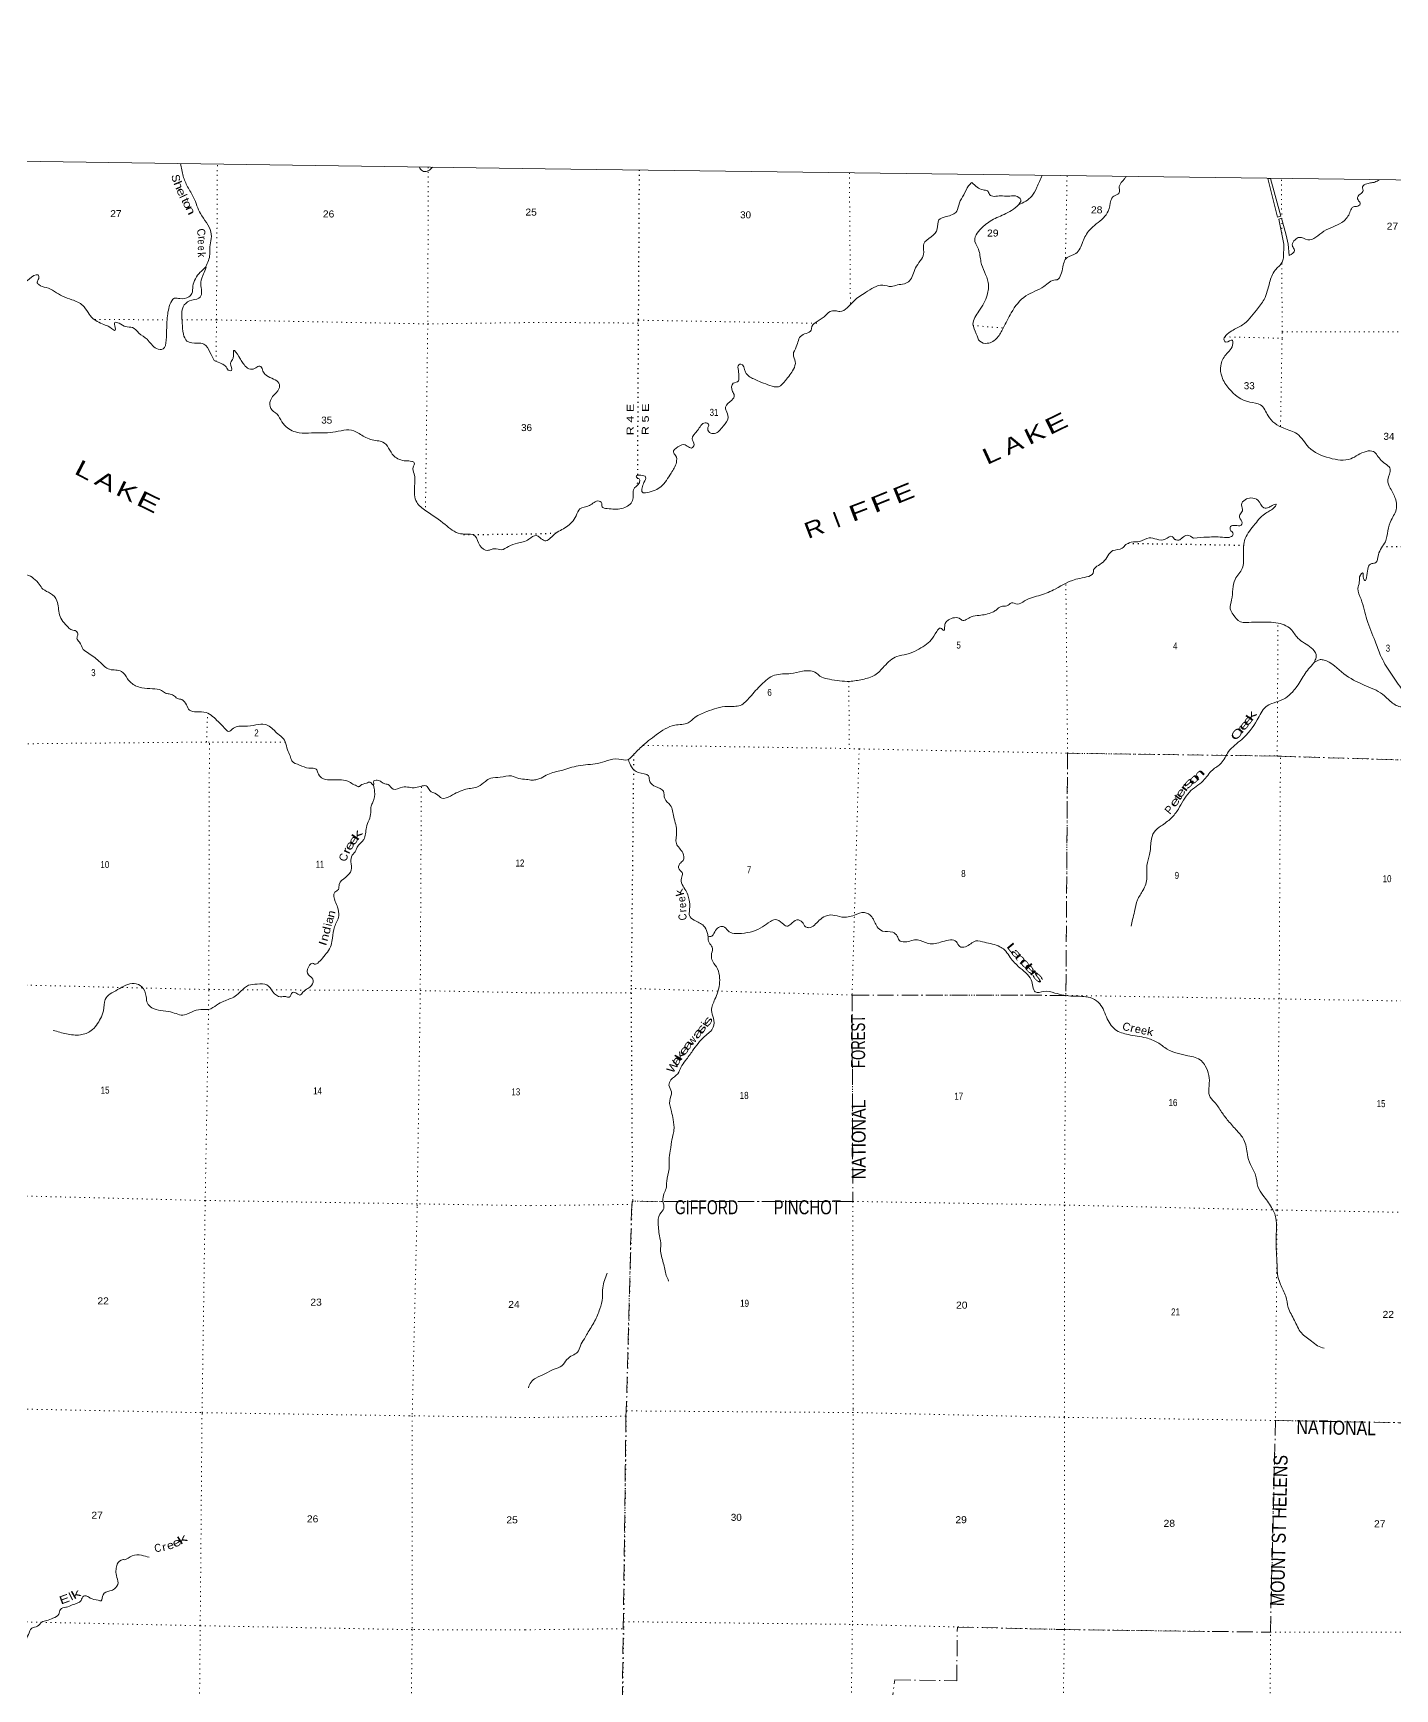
# Model space of a CAD drawing. Header units: feet. Extents: x -509309 to -252658, y -547785 to -360805.
# Drawn here: x -328621 to -294575, y -402191 to -360805 of the extents above; entities that cross this region are included whole.
import ezdxf
from ezdxf.enums import TextEntityAlignment as Align

# ---------------------------------------------------------------- set-up
doc = ezdxf.new("R2010")
doc.units = ezdxf.units.FT
doc.header["$LTSCALE"] = 80
doc.linetypes.add('DOT_DASHED', pattern=[7.7, 5, -1.2, 0.3, -1.2])
doc.linetypes.add('DOTTED', pattern=[1.5, 0.3, -1.2])
for name, color, linetype, lineweight in [('39', 7, 'Continuous', 13), ('4', 7, 'Continuous', 13), ('44', 7, 'DOT_DASHED', 13), ('6', 7, 'DOTTED', 25), ('7', 7, 'DOTTED', 13)]:
    doc.layers.add(name, color=color, linetype=linetype, lineweight=lineweight)
doc.layers.add('41', color=7, linetype='Continuous')

msp = doc.modelspace()

# ---------------------------------------------------------------- linework, layer by layer
at = {"layer": '39'}
msp.add_line((-297754.5, -364435.17), (-297682.65, -364436), dxfattribs=at)
for points in [[(-297754.5, -364435.17), (-297506.18, -365401.48), (-297430.13, -365377.82), (-297682.65, -364436)], [(-297361.94, -366427.42), (-297347.89, -366076.6), (-297479.96, -365454.26), (-297409.36, -365431.83), (-297293.07, -365858.91), (-297243.23, -366081.58), (-297217.35, -366366.49)]]:
    msp.add_lwpolyline(points, dxfattribs=at)
for points in [[(-341581.39, -363824.42), (-341480.9, -363941.89), (-341399.22, -363993.21), (-341296.85, -364153.32), (-341105.29, -364405.03), (-340952.19, -364525.62), (-340888.43, -364719.38), (-340795.61, -364841.18), (-340695.88, -365049.48), (-340595.32, -365193.49), (-340385.45, -365582.09), (-340323.96, -365795.92), (-340284.91, -365882.84), (-340173.65, -365976.75), (-340117.69, -366152.32), (-340074.03, -366347.82), (-340007.19, -366459.23), (-339814.25, -366759.19), (-339732.33, -366947.16), (-339727.61, -367047.7), (-339599.09, -367204.14), (-339333.36, -367621.62), (-339127.35, -367998.11), (-338933.99, -368265.93), (-338626.42, -368710.09), (-338394.07, -369068.85), (-338262.42, -369138.91), (-338143.78, -369283.16), (-337996.5, -369387.59), (-337742.23, -369451.25), (-337579.27, -369586.03), (-337301.22, -369828.84), (-336954.34, -370030.37), (-336773.55, -370183.48), (-336430.27, -370352.8), (-336160.27, -370442.78), (-335928.2, -370514.18), (-335729.44, -370830.3), (-335507.01, -371178.88), (-335245.02, -371421.48), (-334893.21, -371552.73), (-334713.51, -371635.49), (-334491.35, -371696.71), (-334323.91, -371795.38), (-334208.42, -371873.27), (-334143.79, -372000.73), (-334042, -372050.31), (-333968.01, -372230.13), (-333851.98, -372420.56), (-333657.39, -372593.95), (-333413.69, -372697.65), (-333094.63, -372721.97), (-333027.08, -372779.13), (-332890.96, -372815.09), (-332803.96, -372920.74), (-332650.73, -373031.28), (-332537.72, -373145.31), (-332272.18, -373114.66), (-331855.42, -373194.53), (-331647.84, -373141.01), (-331515.6, -373166.88), (-331413.18, -373168.23), (-331316.21, -373125.31), (-331154.11, -373171.66), (-331023.89, -373197.5), (-330907.35, -373195.02), (-330787.61, -373254.88), (-330687.59, -373286.35), (-330628.15, -373349.43), (-330298.43, -373480.4), (-329952.72, -373617.6), (-329809.85, -373752.12), (-329608.25, -374003.97), (-329536.43, -374195.83), (-329467.84, -374327.35), (-329334.12, -374393.43), (-329234.61, -374310.34), (-329115.94, -374297.85), (-328779.07, -374342.5), (-328466.83, -374581.74), (-328373.98, -374701.53), (-328186.56, -374808.51), (-328024.26, -374993.53), (-327960.53, -375344.03), (-327747.66, -375656.31), (-327652.13, -375723.89), (-327546.03, -375751.42), (-327505.16, -375852.43), (-327526.19, -375924.5), (-327465.29, -376029.8), (-327373.2, -376207.86)], [(-333622.59, -363941.23), (-333421.42, -364187.22), (-333267.89, -364428.39), (-333134.53, -364522.59), (-332936.63, -364595.54), (-332510.7, -364896.58), (-332260.34, -364952.14), (-332154.94, -364879.19), (-332061.02, -364761.87), (-331941.48, -364683.07), (-331911.57, -364699.54), (-331965.82, -364855.57), (-332046.03, -364999.19), (-332125.48, -365084.55), (-332136.99, -365351.66), (-332058.85, -365521.5), (-331892.2, -365680.44), (-331718.39, -365753.08), (-331592.86, -365831.1), (-331542.71, -365990.52), (-331440.9, -366192.82), (-331363.68, -366432.97), (-331093.53, -366665.63), (-330854.34, -366807.46), (-330674.79, -366747.54), (-330517.1, -366823.98), (-330293.71, -366790.76), (-330291.65, -366786.77), (-330027.13, -366679.75), (-329991.97, -366601.84), (-330042.06, -366438.41), (-330021.09, -366215.63), (-330014.28, -366155.43), (-329909.46, -366281.41), (-329840.74, -366402.89), (-329677.05, -366481.42), (-329608.2, -366592.86), (-329575.16, -366832.43), (-329494.36, -366952.06), (-329266.44, -367033.44), (-328761.7, -366989.89), (-328542.87, -366844.08), (-328498.74, -366848.68), (-328481.85, -366939.33), (-328519.15, -367027.26), (-328479.82, -367092.09), (-328293.96, -367164.88), (-327886.99, -367379.26), (-327651.16, -367470.8), (-327379.79, -367609.03), (-327247.53, -367787.61), (-327128.92, -367933.87), (-326815.73, -368100.79), (-326660.16, -368185.24), (-326572.39, -368232.62), (-326569.47, -368162.32), (-326577.87, -368035.61), (-326469.68, -368057.14), (-326306.07, -368141.69), (-326139.64, -368163.99), (-325974.79, -368306.84), (-325771.88, -368458.23), (-325533.84, -368688.46), (-325371.27, -368698.65), (-325294.11, -368480.63), (-325279.96, -368165.32), (-325248.78, -367775.89), (-325200.19, -367591.66), (-325085.63, -367432.41), (-324953.19, -367442.2), (-324729.66, -367398.94), (-324652.25, -367315.57), (-324627.73, -367129.01), (-324565.07, -366944.96), (-324442.43, -366781.8), (-324344.8, -366688.65), (-324306.1, -366646.96), (-324379.24, -366865.03), (-324430.16, -367073.34), (-324408.59, -367268.55), (-324440.44, -367400.76), (-324650.35, -367478.36), (-324840.75, -367600.43), (-324905.76, -367810.57), (-324892.88, -368055.9), (-324864.28, -368327.57), (-324774.15, -368501.58), (-324509.68, -368553.31), (-324351.34, -368579.52), (-324201.3, -368780.45), (-324091.55, -368990.89)], [(-324933.22, -364065.29), (-324869.12, -364378.79), (-324758.1, -364645.52), (-324606.97, -364916.8), (-324435.42, -365316.95), (-324174.2, -365772.55), (-324175.14, -365999.62), (-324205.85, -366198.15), (-324203.61, -366334.83), (-324303.67, -366641.62)], [(-318968.16, -364149.64), (-318887.71, -364248.98), (-318767.32, -364258.61), (-318698.16, -364216.19), (-318637, -364154.1)], [(-315945.88, -373417.94), (-315830.19, -373491.61), (-315592.35, -373336.77), (-315288.08, -373148.3), (-315047.35, -372868.88), (-314949.83, -372696.84), (-314714.51, -372614.33), (-314472.96, -372499.71), (-314415.01, -372532.33), (-314393.73, -372643.03), (-314271.67, -372688.23), (-313904.55, -372689.17), (-313650.58, -372522.41), (-313617.48, -372382), (-313612.29, -372217.25), (-313464.59, -372041.59), (-313460.01, -371961.24), (-313521.89, -371918.54), (-313541.71, -371884.21), (-313431.16, -371854.96), (-313307.1, -371900.17), (-313348.18, -372034.48), (-313393.29, -372170.78), (-313388.06, -372281.35), (-313271.75, -372288.31), (-312919.6, -372138.41), (-312670.46, -371804.81), (-312538.14, -371536.58), (-312558.97, -371361.57), (-312614.55, -371278.73), (-312501.25, -371144.99), (-312316.33, -371096.24), (-312210.48, -371163.41), (-312158.41, -371175.89), (-312095.62, -371091.99), (-312144.74, -370946.9), (-312008.86, -370741), (-311816.9, -370547.6), (-311732.88, -370582.44), (-311755.72, -370690.78), (-311676.27, -370801.95), (-311584.05, -370810.73), (-311366.09, -370629.61), (-311246.11, -370403.48), (-311295.1, -370240.31), (-311308.53, -370153.78), (-311148.78, -369976.21), (-311091.78, -369860.11), (-311135.21, -369761.29), (-311115.71, -369558.47), (-310986.87, -369497.21), (-310974.19, -369406.87), (-310989.01, -369233.92), (-310975.97, -369093.35), (-310927.7, -369075.66), (-310810.76, -369275.55), (-310603.36, -369450.05), (-310199.26, -369612.06), (-309988.82, -369641.89), (-309813.18, -369486.55), (-309610.57, -369206.83), (-309565.07, -369016.28), (-309613.96, -368839.04), (-309540.36, -368644.69), (-309403.92, -368360.42), (-309160.02, -368199.6), (-309159.95, -368189.55), (-308844.9, -367896.67), (-308697.5, -367763.21), (-308566.96, -367744.16), (-308448.71, -367761.19), (-308105.83, -367504.71), (-307807.37, -367288.06), (-307378.75, -367104.61), (-307162.31, -367136.49), (-307009.57, -367099.54), (-306838.83, -367068.76), (-306709.92, -366997.45), (-306561.18, -366675.09), (-306356.03, -366321.03), (-306359.15, -366196.41), (-306354.27, -366073.86), (-306166.44, -365898.52), (-306016.55, -365696.75), (-305972.83, -365474.03), (-305789.66, -365389.09), (-305529.93, -365258.55), (-305464.22, -365046.05), (-305352.44, -364843.98), (-305232.47, -364617.85), (-305151.65, -364538.11)], [(-305151.65, -364538.11), (-305016.08, -364657.78), (-304872.1, -364723.24), (-304757.93, -364748.28), (-304708.42, -364839.11), (-304431.81, -364873.49), (-304247.31, -364883.01), (-304062.68, -364874.45), (-303926.94, -364970), (-304018.36, -365130.03), (-304395.14, -365358.11), (-304729.38, -365528.25), (-304981.8, -365759.34), (-305079.42, -365945.45), (-304987, -366207.45), (-304923.03, -366521.47), (-304834.56, -366775.4), (-304742.13, -367037.4), (-304768.44, -367350.69), (-304973.93, -367752.98), (-305122.69, -368077.34), (-305040.17, -368321.18), (-304951.21, -368506.78), (-304765.01, -368558.52), (-304515.24, -368417.84), (-304367.09, -368179.89), (-304167.75, -367795.64), (-303799.59, -367370.54), (-303350.55, -367137.02), (-303058.49, -366974.58), (-303056.49, -366974.59), (-302885.97, -366694.61), (-302771.64, -366416.19), (-302550.23, -366313.47), (-302377.59, -366017.43), (-302211.02, -365727.37), (-301861.78, -365422.71), (-301742.22, -365254.86), (-301674.13, -364990.13), (-301605.12, -364878.15), (-301478.26, -364812.85), (-301463.49, -364710.48), (-301465.02, -364640.61), (-301391.92, -364510.99), (-301335.44, -364447.84), (-301292.59, -364388.34)], [(-303981.76, -365097.59), (-303655.47, -364881.75), (-303523.27, -364658.88), (-303393.77, -364360.58)], [(-297217.35, -366366.49), (-297088.77, -366228.8), (-297110.48, -366178.38), (-297142, -366097.74), (-297068.86, -365967.7), (-296962.12, -365910.28), (-296753.89, -365968.23), (-296347.14, -365758.48), (-295904.23, -365540.98), (-295714.07, -365319.44), (-295661.02, -365195.27), (-295612.52, -365145.42), (-295502.07, -365130.23), (-295439.28, -365046.33), (-295496.96, -364975.53), (-295476.02, -364853.11), (-295373.08, -364765.51), (-295382.26, -364644.86), (-295273.4, -364571.38), (-295158.87, -364546.17), (-295076.49, -364528.75), (-294966.43, -364470.44)], [(-297361.49, -366425.23), (-297391.83, -366527.81), (-297569.84, -366733.37), (-297706.44, -367039.75), (-297845.87, -367462.66), (-298036.36, -367730.42), (-298388.06, -368099.38), (-298651.9, -368243.96), (-298799.21, -368363.35), (-298846.21, -368483.55), (-298798.39, -368530.16), (-298641.53, -368477.16), (-298626.07, -368559.68), (-298800.64, -368845.66), (-298928.94, -369113.92), (-298896.88, -369401.56), (-298724.38, -369688.32), (-298205.2, -370028.11), (-297930.83, -370096.63), (-297746.2, -370369.42), (-297355.22, -370682.05), (-297019.18, -370823.42), (-296732.63, -371151.29), (-296208.95, -371424.8), (-295675.44, -371443.16), (-295496.21, -371348.14), (-295110.43, -371264.83), (-294917.4, -371485.43), (-294690.22, -371700.28), (-294752.34, -371971.09), (-294689.62, -372178.58), (-294561.11, -372444.89), (-294534.67, -372676.21), (-294665.21, -372976.61), (-294751.37, -373243.2), (-294813.51, -373518.03), (-294988.35, -373842.18), (-295060.02, -374046.59), (-295152.43, -374063.93), (-295276.92, -374360.36), (-295323.99, -374490.61), (-295361.72, -374436.04), (-295380.79, -374297.22), (-295437.36, -374353.04), (-295464.72, -374531.68), (-295497.92, -374686.15), (-295421.6, -374956.06), (-295274.76, -375465.69), (-295069.97, -376005.92), (-294932.06, -376360.73), (-294696.31, -376780.63), (-294416.25, -377174.77), (-294207.01, -377373.4), (-293890.33, -377414.13), (-293689.16, -377618.72), (-293435.11, -378004.61), (-293265.51, -378134.59), (-292942.46, -378127.14), (-292576.02, -378224.55), (-292430.17, -378308.11), (-292464.47, -378335.97), (-292544.54, -378311.21), (-292496.81, -378369.88), (-292206.76, -378488.77), (-291699.95, -378595.34), (-291176.22, -378579.46), (-290802.19, -378455.86), (-290454.71, -378398.37), (-290344.42, -378405.28), (-290387.02, -378471.26), (-290174.52, -378493.07), (-289769.75, -378560.63), (-289516.54, -378781.72), (-289236.1, -379123.61), (-288994.42, -379282.27), (-288070.66, -379298.35), (-287652.96, -379185.82), (-286951.7, -378932.98), (-286631.96, -378827.04), (-286329.37, -378594.34), (-285781.34, -378265.15), (-285294.18, -378031.93), (-285032.15, -377859.2), (-284693.74, -377666.99), (-284398.82, -377491.66)], [(-324091.55, -368990.89), (-323905.75, -369067.7), (-323796.31, -369147.52), (-323719.19, -369240.98), (-323664.86, -369233.66), (-323688.72, -369060.53), (-323635.23, -368962.77), (-323614.18, -368888.7), (-323608.15, -368734.04), (-323475.6, -368890.53), (-323327.91, -369117.55), (-323316.04, -369131.77), (-323188.4, -369201.79), (-323053.45, -369173.43), (-322952.41, -369126.54), (-322912.66, -369159.22), (-322862.02, -369280.46), (-322782.73, -369361.89), (-322609.14, -369450.6), (-322475.91, -369554.85), (-322473.7, -369693.53), (-322634.95, -369890.34), (-322701.83, -370090.41), (-322613.65, -370260.38), (-322561.88, -370295.22), (-322429.57, -370469.79), (-322295.26, -370644.39), (-321969.79, -370793.38), (-321660.51, -370797.48), (-321127.97, -370778.4), (-320599.27, -370745.21), (-320336.11, -370897.4), (-320018, -370994.05), (-319875.8, -371026.07), (-319603.13, -371373.31), (-319305.43, -371495.81), (-319150.95, -371509.91), (-319091.12, -371542.86), (-319118.72, -371657.03), (-319094.73, -371820.12), (-319082.82, -372139.79), (-319031.66, -372530.32), (-318801.42, -372742.36), (-318321.84, -373088.31), (-317935.14, -373316.49), (-317568.35, -373377.61), (-317448.88, -373612.29), (-317257.63, -373733.39), (-317168.95, -373710.45), (-317084.34, -373691.47), (-316911.94, -373717.87), (-316738.18, -373639.79), (-316512.1, -373554.36), (-316227.62, -373457.65), (-316035.58, -373363.74), (-315957.81, -373406.96), (-315945.87, -373417.95)], [(-284403.89, -377844.11), (-284951.73, -378117.08), (-285354.53, -378336.91), (-285648.51, -378487.28), (-285928.87, -378698.05), (-286398.82, -379049.97), (-286598.29, -379170.96), (-286736.71, -379169.84), (-286897.27, -379178.6), (-287108.55, -379267.33), (-287313.63, -379329.99), (-287633.6, -379468.09), (-288017.49, -379567.5), (-288341.41, -379697.53), (-288561.72, -379645.51), (-288992.44, -379559.65), (-289369.06, -379482.27), (-289684.73, -379298.86), (-290004.27, -379095.32), (-290413.77, -378846.85), (-290631.74, -378748.63), (-290820.67, -378797.35), (-290984.1, -378926.66), (-291134.95, -378981.72), (-291301.49, -378984.4), (-291349.79, -379006.12), (-291356.32, -379078.41), (-291383.5, -379232.94), (-291424.33, -379331.08), (-291444, -379276.66), (-291501.35, -379159.64), (-291609.76, -379170.83), (-291691.82, -379144.04), (-291977.45, -378966.9), (-292352.01, -378883.5), (-292928.77, -378740.2), (-292988.67, -378699.52), (-293324.37, -378511.93), (-293732.74, -378104.71), (-294003.39, -377797.06), (-294105.32, -377741.98), (-294233.18, -377666.6), (-294437.62, -377640.84), (-294689.45, -377506.17), (-294882.8, -377331.79), (-295346.58, -377098.95), (-295848.15, -376819.6), (-296365.29, -376473.79), (-296463.56, -376468.98), (-296536.03, -376504.58), (-296574.22, -376514.32), (-296553.64, -376442.13), (-296542.88, -376339.73), (-296666.04, -376167.92), (-296997.38, -375930.12), (-297174.31, -375703.62), (-297548.33, -375543.86), (-298035.74, -375529.89), (-298290.55, -375533.86), (-298436.9, -375518.62), (-298618.19, -375340.31), (-298691.41, -375199.05), (-298655.68, -374970.23), (-298571.79, -374458.45), (-298391.28, -374184.58), (-298360.72, -373837.15), (-298315.76, -373439.6), (-298070.39, -373071.8), (-297799.63, -372800.67), (-297577.86, -372647.71), (-297541.31, -372585.7), (-297643.79, -372609), (-297734.46, -372664.54), (-297848.84, -372667.64), (-297999.97, -372479.52), (-298174.11, -372423.86), (-298318.86, -372466.91), (-298410.05, -372594.79), (-298385.03, -372743.71), (-298453.96, -372843.64), (-298456.41, -372905.91), (-298393.2, -373045.09), (-298417.69, -373103.17), (-298574.22, -373109.95), (-298682.76, -373139.22), (-298691.29, -373209.49), (-298615.89, -373326.66), (-298684.61, -373398.45), (-298833.14, -373409.32), (-299264.42, -373401.83), (-299607.66, -373427.2)], [(-299607.66, -373427.2), (-299767.66, -373357.58), (-299890.46, -373416.89), (-299977.15, -373476.48), (-300051.33, -373469.85), (-300073.33, -373459.63), (-300139, -373384.74), (-300316.06, -373457.67), (-300721.05, -373420.25), (-300950.38, -373508.84), (-301165.19, -373529.22), (-301302.03, -373588.41), (-301392.97, -373680.12), (-301626.12, -373740.54), (-301870.91, -374027.96), (-302113.3, -374259.13), (-302113.32, -374261.14), (-302455.59, -374433.23), (-303067.37, -374699.61), (-303431.58, -374851.42), (-303835.87, -374998.89), (-304014.97, -375075.83), (-304161.23, -375048.52), (-304274.1, -375121.97), (-304418.64, -375134.88), (-304543.66, -375224.31), (-304634.33, -375279.85), (-304969.92, -375357.53), (-305166.8, -375396.14), (-305404.09, -375474.62), (-305436.01, -375450.24), (-305735.09, -375471.95), (-305803.77, -375537.72), (-305832.72, -375658.07), (-305849.35, -375740.33), (-305889.26, -375709.86), (-305937.16, -375675.31), (-306030.07, -375762.99), (-306169.98, -375970.87), (-306524.89, -376227.26), (-306778.42, -376331.73), (-307025.58, -376388.02), (-307340.26, -376628.66), (-307574.57, -376851.85), (-307886.28, -376957.86), (-308207.63, -377007.53), (-308712.82, -376955.23), (-308905.04, -376903.45), (-309074.67, -376777.48), (-309387.47, -376754.87), (-309678.77, -376810.81), (-310082.34, -376855.79), (-310413.01, -377088.26), (-310698.1, -377399.47), (-310940.33, -377608.53), (-311261.5, -377634.09), (-311776, -377762.58), (-312073.98, -377910.91), (-312241.42, -378042.2), (-312578.9, -378103.79), (-313040.03, -378343.25), (-313411.31, -378643.72), (-313653.77, -378884.94), (-313758.67, -378966.49), (-313979.24, -378950.65), (-314262.38, -378988.56), (-314507.64, -379058.93), (-314993.55, -379117.32), (-315405.64, -379232.58), (-315755.45, -379334.27), (-315922.59, -379423.35), (-316028.85, -379462.11)], [(-327373.2, -376207.86), (-327227.88, -376308.25), (-326939.55, -376533.11), (-326710.82, -376706.95), (-326410.18, -376757.14), (-326261.94, -376941.97), (-326059.34, -377117.47), (-325905.36, -377169.75), (-325638.49, -377191.37), (-325412.07, -377234.56), (-325310.49, -377300.2), (-325218.39, -377323.53), (-325112.37, -377357.08), (-325014.93, -377432.73), (-324902.86, -377464.35), (-324790.04, -377592.45), (-324711.43, -377726.11), (-324533.24, -377770.67), (-324292.43, -377787.93), (-323994.09, -378014.93), (-323839.48, -378173.72), (-323736.18, -378261.5), (-323612.57, -378178.73), (-323328.7, -378128.23), (-323049.1, -378097.77), (-322817.96, -378086.77), (-322571.08, -378254.82), (-322567.11, -378258.89), (-322317.42, -378519.41), (-322261.79, -378721.1), (-322197.45, -378870.66), (-322148.89, -378997.9), (-321959.41, -379100.88), (-321725.36, -379174.31), (-321540.94, -379202.88), (-321503.93, -379291.79), (-321407.17, -379419.67), (-321204.93, -379468.56), (-320751.45, -379504.71), (-320623.81, -379574.72), (-320502.06, -379634.61), (-320486.08, -379640.85), (-320435.45, -379609.37), (-320288.06, -379551.03), (-320193.33, -379526.16), (-320145.81, -379579.04), (-320111.96, -379601.59), (-320102.54, -379495.21), (-320048.11, -379479.86), (-319939.92, -379501.38), (-319848.35, -379564.89), (-319748.2, -379586.31), (-319623.11, -379698.49), (-319383.47, -379651.42), (-319054.22, -379663.82), (-318772.64, -379635.4), (-318703.68, -379738.79), (-318536.08, -379825.41), (-318398.79, -379925.7), (-318189.22, -379874.21), (-317799.32, -379702.54), (-317495.13, -379634.22), (-317314.74, -379510.01), (-317181.12, -379429.38), (-316941.79, -379406.43), (-316662.12, -379369.94), (-316476.18, -379436.71), (-316289.65, -379457.26), (-316139.26, -379477.34), (-316028.85, -379462.11)], [(-296574.97, -376517.12), (-296817.07, -376809.79), (-297024.01, -377133.69), (-297218.16, -377353.19), (-297415.68, -377480.22), (-297655, -377562.7), (-297798.02, -377643.94), (-298017.02, -377971.76), (-298403.68, -378459.01), (-298732.86, -378763.83), (-298919.49, -379053.73), (-299135.37, -379224.83), (-299370.01, -379494.24), (-299713.07, -379776.85), (-299988.95, -380202.69), (-300169.12, -380430.34), (-300419.25, -380621.25), (-300594.9, -380776.59), (-300668.7, -380999.07), (-300707.22, -381336.38), (-300775.35, -381607.13), (-300773.5, -381910.61), (-300874.09, -382231.34), (-301010.18, -382467.39), (-301082.51, -382764.23), (-301134.04, -382956.74), (-301167.33, -383123.28)], [(-313739.68, -378959.12), (-313661.66, -379148.14), (-313492.12, -379286.16), (-313233.94, -379372.64), (-313202.85, -379515.58), (-313057.28, -379639.34), (-312863.5, -379753.44), (-312830.71, -379938.59), (-312693.45, -380102.47), (-312601.28, -380400.64), (-312531.71, -380772.99), (-312537.77, -381060.32), (-312376.95, -381296.74), (-312368.25, -381483.71), (-312451.06, -381561.42), (-312470.15, -381705.96), (-312382.61, -381809.16), (-312413.52, -381923.46), (-312303.41, -382237.85), (-312211.1, -382515.93), (-312212.92, -382771.14), (-312211.53, -382857.56), (-312095.99, -382973.04), (-311856.29, -383119.67), (-311769.17, -383281.14), (-311745.85, -383387.84), (-311720.83, -383536.76), (-311641.41, -383651.94), (-311656.58, -383810.59), (-311651.65, -383963.36), (-311536.6, -384147.16), (-311463.49, -384585.85), (-311574.44, -384952.73), (-311658.69, -385233.4), (-311613.9, -385422.67), (-311615.53, -385651.76), (-311831.84, -385883.14), (-312133.32, -386242.45), (-312307.56, -386482.2), (-312427.16, -386656.08), (-312502.52, -386814.24), (-312676.16, -386969.59), (-312723.24, -387101.85), (-312664.26, -387271.14), (-312705.93, -387487.84), (-312661.7, -387755.48), (-312618.99, -387956.79), (-312600.88, -388230.25), (-312623.83, -388354.66), (-312667.55, -388577.38), (-312682.45, -388697.84), (-312720.08, -388910.56), (-312720.1, -389195.93), (-312780.47, -389502.92), (-312795.8, -389683.67), (-312848.93, -389819.9), (-312876.23, -389990.5), (-312853.53, -390183.61), (-312948.8, -390321.51), (-312990.9, -390598.5), (-312945.32, -390958.59), (-312925.93, -391053.2), (-312935.08, -391211.89), (-312865.23, -391544.05), (-312791.21, -391856.14), (-312732.03, -391997.29)], [(-328121.85, -385731.12), (-327789.57, -385819.91), (-327438.35, -385842.65), (-327169.84, -385737.69), (-326934.94, -385437.36), (-326862.08, -385241.39), (-326820.26, -384960.61), (-326507.72, -384713.56), (-326093.93, -384558.27), (-325900.19, -384643.23), (-325794.88, -384885.77), (-325760.93, -385055.01), (-325649.91, -385167.01), (-325183.26, -385271.65), (-324832.72, -385346.62), (-324598.4, -385245.23), (-324368.93, -385208.08), (-324234.32, -385205.84), (-324032.05, -385097.99), (-323856.08, -385003.87), (-323571.23, -384879.03), (-323424.99, -384754.36), (-323236.23, -384604.14), (-323018.94, -384576.87), (-322774.09, -384592.17), (-322627.75, -384768.93), (-322432.51, -384892.09), (-322305.88, -384885.73), (-322221.71, -384900.91), (-322135.87, -384787.5), (-322025.68, -384809.06), (-321951.9, -384850.22), (-321874.61, -384776.89), (-321750.85, -384682.07), (-321618.22, -384523.07), (-321631.36, -384452.56), (-321734.41, -384344.69), (-321739.9, -384149.7), (-321616.22, -384060.9), (-321614.24, -384062.94), (-321387.48, -383925.28), (-321263.01, -383776.21), (-321170.31, -383598.59), (-321135.93, -383426.22), (-321086.05, -383143.54), (-320980.05, -382869.64), (-321009.36, -382652.22), (-321067.75, -382508.78), (-321076.82, -382279.57), (-320989.49, -382206.37), (-320969.8, -382082.04), (-320802.74, -381901.39), (-320667.94, -381730.35), (-320675.21, -381517.25), (-320640.96, -381354.93), (-320553.03, -381235.52), (-320517.77, -381149.58), (-320356.63, -380960.81), (-320286.4, -380658.3), (-320177.11, -380285.98), (-320170.97, -380123.29), (-320123.5, -380025.45), (-320081.92, -379762.75), (-320108.44, -379602.96)], [(-311746.77, -383372.64), (-311679.64, -383386.36), (-311578.49, -383268.61), (-311481.4, -383156.85), (-311364.9, -383137.69), (-311253.28, -383239.07), (-310910.71, -383308.14), (-310383.93, -383145.58), (-310188.35, -383008.49), (-310071.67, -382963.21), (-309891.77, -383055.09), (-309779.94, -383128.34), (-309679.25, -383074.89), (-309524.04, -382971.63), (-309392, -383022.94), (-309306.58, -383142.19), (-309224.49, -383164.96), (-308966.38, -382980.14), (-308630.41, -382848.2), (-308406.07, -382898.23), (-308086.75, -382850.56), (-307835.51, -382786.26), (-307651.71, -382894.25), (-307519.05, -383140.5), (-307383.4, -383248.1), (-307130.83, -383278.27), (-307017.2, -383379.67), (-306967.74, -383476.53), (-306823.6, -383519.89), (-306508.26, -383468.17), (-306240.07, -383558.75), (-305882.65, -383513.39), (-305537.62, -383518.18), (-305454.19, -383635.41), (-305313.83, -383644.58), (-305053.97, -383495.94), (-304831.52, -383529.89), (-304635.23, -383573.67), (-304449.12, -383639.48), (-304337.32, -383716.74), (-304220.05, -383870.42), (-303989.21, -384133.53), (-303666.6, -384469.73), (-303625.65, -384634.85), (-303564.43, -384772), (-303351.67, -384757.64), (-303075.11, -384798.04), (-302622.28, -384878.05), (-302193.19, -384911.65), (-301989.39, -385027.84), (-301785.35, -385393.23), (-301566.93, -385710.5), (-301238.82, -385837.74), (-300796.04, -385919.68), (-300507.96, -386034.54), (-300266.4, -386201.27), (-299747.96, -386364.21), (-299411.85, -386495.53), (-299314.41, -386616.89), (-299225.84, -386856.75), (-299219.7, -387120.07), (-299213.39, -387361.28), (-299086.15, -387523.07), (-298907.36, -387771.7), (-298742.4, -387990.07), (-298521.5, -388241.04), (-298350.55, -388463.48), (-298262.91, -388833.96), (-298186.47, -389085.78), (-298057.93, -389348.07), (-298001.79, -389633.89), (-297872.95, -389853.98), (-297656.44, -390157.17), (-297550, -390423.3), (-297545.71, -390947.86), (-297520.23, -391595.17), (-297498.24, -391888.75), (-297435.41, -392080.18), (-297305.13, -392378.65), (-297238.9, -392656.52), (-297086.72, -392979.29), (-296912.42, -393294.2), (-296659.1, -393501.22), (-296507.44, -393614.98), (-296345.38, -393676.57)], [(-314271.38, -391800.02), (-314378.29, -392162.9), (-314388.1, -392414.03), (-314452.28, -392692.86), (-314582.89, -393003.3), (-314763.59, -393305.31), (-314838.76, -393437.34), (-314936.33, -393615.41), (-315007.67, -393773.6), (-315136.66, -393856.97), (-315277.83, -393960.33), (-315403.32, -394116.08), (-315592.48, -394196.95), (-315813.97, -394309.72), (-316053.52, -394424.35), (-316168.57, -394521.9), (-316238.03, -394666.11)], [(-336615.06, -404535.9), (-336530.73, -404304.35), (-336300.97, -404090.36), (-336041.19, -403884.81), (-335873.01, -403772.49), (-335716.33, -403617.82), (-335391.24, -403487.49), (-335030.34, -403229.02), (-334777.13, -403065.58), (-334475.95, -403228.32), (-334264.56, -403345.66), (-334094.61, -403251.45), (-333925.1, -403036.67), (-333864.89, -402886.75), (-333799.76, -402666.56), (-333716.87, -402625.46), (-333661.57, -402543.8), (-333728.5, -402438.42), (-333722.81, -402309.89), (-333550.27, -402171.5), (-333316.49, -401957.57), (-333178.56, -401700.17), (-333133.9, -401509.85), (-332896.32, -401312.05), (-332677.51, -401168.25), (-332279.32, -401131.32), (-332171.4, -401172.94), (-332143, -401305.94), (-332099.78, -401380.87), (-332021.36, -401373.87), (-331998.02, -401432.45), (-331923.87, -401445.49), (-331889.1, -401552.45), (-331852.78, -401693.6), (-331782.35, -401684.49), (-331738.77, -401731.28), (-331636.43, -401738.66), (-331549.74, -401868.42), (-331422.36, -401958.53), (-331346.07, -402116.28), (-331282.75, -402189.46), (-331123.37, -402290.04), (-330991.24, -402323.94), (-330781.1, -402228.25), (-330699.48, -402130.87), (-330608.8, -402107.95), (-330526.27, -402094.98), (-330414.17, -401969.86), (-330243.44, -401970.11), (-330030.25, -401948.82), (-329875.42, -401936.8), (-329771.85, -401849.75), (-329651.74, -401726.75), (-329541.68, -401758.35), (-329401.02, -401754.19), (-329201.64, -401559.89), (-329120.16, -401472.55), (-328983.28, -401450.25), (-328877.15, -401321.03), (-328852.13, -401251.03), (-328919.4, -401171.77), (-328842.84, -400999.97), (-328738.2, -400830.54), (-328653.82, -400674.92), (-328508.49, -400620.57), (-328404.73, -400519.46), (-328281.75, -400484.92), (-328124.27, -400422.7), (-327978.36, -400324.15), (-327936.63, -400204.13), (-327805.15, -400147.33), (-327787.23, -400145.82), (-327641.93, -400093.49), (-327423.49, -399977.82), (-327357.86, -399874.19), (-327275.5, -399873.27), (-327191.78, -399922.61), (-326993.64, -399977.48), (-326921.44, -399986.47), (-326871.33, -399840.44), (-326699.35, -399744.25), (-326582.13, -399689.54), (-326497.89, -399543.96), (-326539.64, -399356.52), (-326547.72, -399205.7), (-326517.9, -399075.47), (-326371.79, -398960.86), (-326346.79, -398961.3), (-326147.58, -398865.36), (-325908.39, -398852.45), (-325720.21, -398901.16)]]:
    msp.add_spline(points, degree=3, dxfattribs=at)
at = {"layer": '4'}
msp.add_lwpolyline([(-505285.47, -360804.75), (-473709.75, -361478.07), (-442133.15, -362107.95), (-410555.71, -362694.39), (-378977.49, -363237.41), (-347398.54, -363736.98), (-315818.95, -364193.12), (-284238.76, -364605.82), (-252658.03, -364975.08), (-254669.8, -547785.08), (-286501.98, -547412.88), (-318333.63, -546996.89), (-350164.67, -546537.13), (-381995.06, -546033.57), (-413824.72, -545486.23), (-445653.6, -544895.12), (-477481.62, -544260.22), (-509308.75, -543581.54)], close=True, dxfattribs=at)
msp.add_lwpolyline([(-505285.47, -360804.75), (-473709.75, -361478.07), (-442133.15, -362107.95), (-410555.71, -362694.39), (-378977.49, -363237.41), (-347398.54, -363736.98), (-315818.95, -364193.12), (-284238.76, -364605.82), (-252658.03, -364975.08), (-254669.8, -547785.08), (-286501.98, -547412.88), (-318333.63, -546996.89), (-350164.67, -546537.13), (-381995.06, -546033.57), (-413824.72, -545486.23), (-445653.6, -544895.12), (-477481.62, -544260.22), (-509308.75, -543581.54)], close=True, dxfattribs=at)
at = {"layer": '44'}
for points in [[(-284419.95, -378905.15), (-286940.99, -378838.62), (-292150.5, -379039.87), (-297435.68, -378880.78), (-297515.88, -378874.11), (-302757.56, -378803.8), (-302798.67, -384856.54), (-308145.11, -384847.68), (-308127.69, -390006.6), (-313638.68, -390004.46), (-313655.27, -390080.69), (-313790.34, -395242.4), (-313799.31, -395374.97), (-313936.06, -406123.49), (-313532.97, -406144.82), (-313625.69, -409954)], [(-307422.68, -403617.03), (-307332.39, -403421.98), (-307327.39, -403099.79), (-307173.54, -402674.94), (-307076.97, -401963.33), (-305528.47, -401990.18), (-305513.75, -400644.61), (-302837.35, -400708.36), (-297687.92, -400773.91), (-297559.95, -395481.52), (-292316.43, -395575.96), (-292243.34, -385031.9), (-286913.13, -385066.75), (-286551.21, -385064.71), (-286578.77, -385393.16), (-286383.97, -385719.27), (-286019.98, -385902.89), (-285734.31, -385913.64), (-285380.18, -386083.16), (-284509.69, -386489.88)]]:
    msp.add_lwpolyline(points, dxfattribs=at)
at = {"layer": '6'}
for p, q in [((-313513.96, -371924.97), (-313514.95, -372100.68)), ((-317859.1, -373340.26), (-315944.48, -373318.85)), ((-315553.84, -373312.76), (-315944.48, -373318.85)), ((-298339.31, -373613.27), (-301258.18, -373564.19))]:
    msp.add_line(p, q, dxfattribs=at)
for points in [[(-313469.52, -364225.31), (-313491.83, -367979.86), (-313513.65, -371867.81)], [(-284350.79, -373655.36), (-286859.79, -373634.27), (-292238.65, -373659.14), (-294871.83, -373642.92)], [(-313608.08, -378840.08), (-313669, -384684.67), (-313671.79, -384795.18), (-313638.68, -390004.46), (-313655.27, -390080.69), (-313790.34, -395242.4), (-313799.31, -395374.97), (-313857.97, -400511.16), (-313861.22, -400685.98), (-313932.29, -405876.34), (-313932.32, -405878.39)]]:
    msp.add_lwpolyline(points, dxfattribs=at)
at = {"layer": '7'}
for p, q in [((-308211.82, -364296.5), (-308187.81, -367568.55)), ((-302770.67, -364368.91), (-302813.35, -366504.38)), ((-297403.38, -365815.1), (-297408.56, -364439)), ((-327077.8, -367964.07), (-325265.71, -367969.27)), ((-313494.62, -368054.16), (-315871.8, -368034.88)), ((-313491.83, -367979.86), (-309020, -368058.17)), ((-305125.97, -368113.08), (-304365.2, -368176.42)), ((-298826.67, -368397.25), (-297395.35, -368430.92)), ((-297515.88, -378874.11), (-297497.29, -375549.84)), ((-308223.6, -377007.68), (-308221.59, -378685.48)), ((-324285.96, -378525.51), (-324260.52, -377802.44)), ((-313671.79, -384795.18), (-316102.33, -384793.45)), ((-316175.52, -390113.21), (-313655.27, -390080.69)), ((-313799.31, -395374.97), (-316248.37, -395409.23)), ((-316321.34, -400713.8), (-313861.22, -400685.98))]:
    msp.add_line(p, q, dxfattribs=at)
for points in [[(-324048.82, -369008.56), (-324036.12, -367972.8), (-324014.79, -364078.91)], [(-318741.18, -364152.73), (-318754.7, -368072.85), (-318811.84, -372734.74)], [(-297433.92, -370629.06), (-297395.35, -368430.92), (-297394.19, -368268.15), (-297400.63, -366549.94)], [(-324898.81, -367970.32), (-324036.12, -367972.8), (-318754.7, -368072.85), (-315871.8, -368034.88)], [(-297394.19, -368268.15), (-292138.03, -368276.27), (-286829.76, -368292.86), (-284284.68, -368315.28)], [(-302801.45, -374584.73), (-302757.56, -378803.8), (-302798.67, -384856.54), (-302838.01, -390097.39), (-302835.67, -395402.89), (-302837.35, -400708.36), (-302920.99, -405972.97), (-302963.49, -410097.06)], [(-322310, -378528.73), (-324215.65, -378524.43), (-324285.96, -378525.51), (-329484.94, -378573.24), (-334590.07, -378509.69), (-334666.39, -378508.68), (-340011.99, -378401.75), (-345329.95, -378331.36)], [(-324491.69, -405904.52), (-324442.89, -400612.09), (-324397.69, -395287.46), (-324317.82, -389909.04), (-324225.88, -384711.61), (-324214.06, -378575.75), (-324215.65, -378524.43)], [(-313371.25, -378607.51), (-308221.59, -378685.48), (-307968.88, -378695.55), (-302757.56, -378803.8), (-297515.88, -378874.11), (-297435.68, -378880.78), (-292202.64, -379037.44), (-292150.5, -379039.87), (-291858.06, -379028.57)], [(-307968.88, -378695.55), (-308145.11, -384847.68), (-308127.69, -390006.6), (-308116.34, -395209.71), (-308138.8, -400579.29), (-308212.88, -405910.3), (-308213.62, -405973.5)], [(-297698.68, -408177.3), (-297693.2, -406021.07), (-297687.92, -400773.91), (-297557.16, -395407.22), (-297520.48, -390222.57), (-297468.85, -384945.64), (-297435.68, -378880.78)], [(-318914.86, -379644.99), (-318942.27, -384811.67), (-319019.68, -390141.91), (-319142.12, -395367.07), (-319143.37, -400710.37), (-319209.91, -405976.44)], [(-345431.36, -384270.17), (-340067.78, -384385.37), (-334719.83, -384466.2), (-329514.96, -384583.33), (-324225.88, -384711.61), (-318939.48, -384737.37), (-316102.33, -384793.45)], [(-284491.8, -385044.61), (-286913.13, -385066.75), (-292243.34, -385031.9), (-297468.85, -384945.64), (-302798.67, -384856.54), (-308145.11, -384847.68), (-313669, -384684.67)], [(-316175.52, -390113.21), (-319016.89, -390067.61), (-324320.61, -389983.34), (-329599.63, -389853.18), (-334807.52, -389814.39), (-340132.99, -389703.71), (-345514.41, -389570.19)], [(-313638.68, -390004.46), (-308127.69, -390006.6), (-302838.01, -390097.39), (-297520.48, -390222.57), (-292276.97, -390317.02), (-286905.11, -390418.52), (-284558.11, -390400.89)], [(-345611.51, -394870.02), (-340183.96, -395008.17), (-334894.56, -395112.35), (-329608.74, -395182.31), (-324397.69, -395287.46), (-319216.42, -395364.28), (-316248.37, -395409.23)], [(-284624.74, -395782.81), (-286917.01, -395750.03), (-292316.43, -395575.96), (-297559.95, -395481.52), (-302835.67, -395402.89), (-308119.13, -395284.01), (-313790.34, -395242.4)], [(-316321.34, -400713.8), (-319143.37, -400710.37), (-324442.89, -400612.09), (-329854.66, -400494.44), (-334991.46, -400396.11), (-338880.83, -400336.98)], [(-313857.97, -400511.16), (-308138.8, -400579.29), (-302837.35, -400708.36), (-297687.92, -400773.91), (-292353.46, -400774.63), (-286941.28, -400848.32), (-284688.44, -400927.48)]]:
    msp.add_lwpolyline(points, dxfattribs=at)

# ---------------------------------------------------------------- texts
at = {"layer": '41'}
for s, height, rotation, width, p in [('S', 200, 281.598, 1.1, (-325147.04, -364451.24)), ('h', 200, 293.019, 1.35, (-325075.44, -364645.08)), ('e', 200, 296.27, 1.35, (-325005.01, -364813.84)), ('l', 200, 294.974, 1.05, (-324957.5, -364920.85)), ('t', 200, 295.662, 1.25, (-324899.49, -365020.89)), ('o', 200, 294.748, 1.3, (-324848.68, -365128.4)), ('n', 200, 296.409, 1.5, (-324771.79, -365275.05)), ('C', 200, 281.917, 0.95, (-324515.37, -365802.51)), ('e', 200, 273.077, 0.8, (-324506.1, -366028.69)), ('e', 200, 272.985, 0.8, (-324502.04, -366185.08)), ('r', 200, 279.304, 1.05, (-324491.35, -365937.93)), ('k', 200, 274.158, 0.95, (-324504.25, -366351.52)), ('E', 400, 25.957, 1.55, (-302956.63, -370738.32)), ('K', 400, 25.957, 1.4, (-303496.09, -371000.95)), ('L', 400, 24.666, 1.4, (-304583.5, -371515.95)), ('A', 400, 24.666, 1.3, (-304038.25, -371265.55)), ('L', 400, 332.666, 1.45, (-327426.63, -371903.19)), ('A', 400, 332.666, 1.4, (-326893.61, -372178.7)), ('K', 400, 333.957, 1.4, (-326361.23, -372437.87)), ('E', 400, 22.084, 1.45, (-306785.7, -372485.02)), ('E', 400, 333.957, 1.55, (-325822.16, -372701.3)), ('F', 400, 22.084, 1.6, (-307341.69, -372710.59)), ('F', 400, 20.793, 1.55, (-307899.81, -372938.77)), ('R', 400, 20.793, 1.25, (-309021.65, -373364.76)), ('k', 200, 55.37, 1.85, (-298085.81, -377923.9)), ('C', 200, 49.67, 1.6, (-298456.63, -378391.74)), ('r', 200, 52.736, 1.9, (-298354.7, -378264.84)), ('e', 200, 50.736, 1.8, (-298268.16, -378162.26)), ('e', 200, 52.397, 1.75, (-298175.61, -378041.37)), ('s', 200, 47.856, 2.2, (-299664.41, -379614.02)), ('o', 200, 43.488, 1.95, (-299537.26, -379516.97)), ('n', 200, 44.388, 2.1, (-299414.79, -379407.6)), ('e', 200, 54.251, 1.65, (-300003.09, -380077.38)), ('t', 200, 56.05, 1.55, (-299922.43, -379952.87)), ('e', 200, 56.762, 1.6, (-299854.81, -379843.4)), ('r', 200, 54.019, 1.85, (-299756.68, -379715.87)), ('k', 200, 55.463, 1.85, (-320440.73, -380903.28)), ('r', 200, 66.681, 1.45, (-320696.84, -381279.45)), ('e', 200, 59.785, 1.5, (-320627.7, -381160.7)), ('e', 200, 57.111, 1.6, (-320534.94, -381030.48)), ('k', 200, 106.392, 1.25, (-312363.53, -382261.73)), ('e', 200, 100.392, 0.95, (-312313.77, -382437.8)), ('n', 200, 76.005, 1.15, (-321075.92, -382844.71)), ('C', 200, 96.392, 0.85, (-312285.25, -382886.87)), ('e', 200, 96.392, 0.85, (-312294.92, -382598.55)), ('d', 200, 76.326, 1.25, (-321192.76, -383251.79)), ('a', 200, 76.876, 1.1, (-321124.41, -382997.58)), ('I', 200, 72.277, 1.35, (-321285.79, -383586.11)), ('n', 200, 74.802, 1.2, (-321240.52, -383431.77)), ('L', 200, 309.876, 1.9, (-304211.67, -383741.56)), ('a', 200, 309.142, 1.9, (-304107.4, -383877.26)), ('n', 200, 310.06, 1.95, (-303996.83, -383998.01)), ('d', 200, 311.465, 2.1, (-303869.64, -384133.62)), ('e', 200, 311.857, 1.9, (-303764.38, -384250.35)), ('r', 200, 309.919, 2.05, (-303659.75, -384363.43)), ('s', 200, 315.19, 2.35, (-303556.27, -384465.18)), ('a', 200, 53.765, 1.8, (-311933.92, -385861.5)), ('s', 200, 59.267, 1.75, (-311835.39, -385745.24)), ('i', 200, 59.188, 1.3, (-311744.93, -385632.86)), ('s', 200, 61.367, 1.7, (-311672.09, -385542.81)), ('r', 200, 346.338, 1.15, (-301156.9, -385768.91)), ('k', 200, 347.742, 1.15, (-300713, -385860.74)), ('e', 200, 54.433, 1.65, (-312272.09, -386287.66)), ('a', 200, 56.251, 1.7, (-312180.51, -386153.54)), ('W', 200, 55.949, 1.2, (-312547.3, -386695.29)), ('a', 200, 59.121, 1.6, (-312458.08, -386540.73)), ('k', 200, 60.082, 1.65, (-312367.17, -386406.64)), ('e', 200, 17.99, 1.15, (-325162.56, -398693.36)), ('e', 200, 27.48, 1.4, (-324988.98, -398618.7)), ('k', 200, 32.048, 1.75, (-324838.86, -398532.68)), ('C', 200, 9.272, 0.9, (-325487.41, -398764.83)), ('r', 200, 10.424, 1.1, (-325328.19, -398740.41)), ('l', 200, 26.361, 1.1, (-327633.01, -399970.9)), ('k', 200, 29.463, 1.65, (-327503.52, -399904.2)), ('E', 200, 19.986, 1.4, (-327806.77, -400040.2))]:
    msp.add_text(s, height=height, rotation=rotation, dxfattribs=dict(at, width=width)).set_placement(p, align=Align.CENTER)
for s, height, rotation, p in [('I', 400, 20.793, (-308460.73, -373151.76)), ('P', 200, 49.637, (-300141.84, -380281.17)), ('C', 200, 75.333, (-320763.47, -381429.95)), ('r', 200, 96.392, (-312290.07, -382726.13)), ('i', 200, 78.003, (-321155.31, -383110.17)), ('C', 200, 344.878, (-301311.86, -385736.76)), ('e', 200, 347.328, (-301018.16, -385795.15)), ('e', 200, 346.515, (-300866.2, -385831.1)), ('w', 200, 50.251, (-312080.38, -386046.53))]:
    msp.add_text(s, height=height, rotation=rotation, dxfattribs=at).set_placement(p, align=Align.CENTER)
at = {"layer": '44'}
for s, rotation, width, p in [('FOREST', 90.193, 0.7, (-307818.47, -386669.84)), ('NATIONAL', 90.193, 0.85, (-307804.06, -389450.87)), ('GIFFORD', 359.978, 0.75, (-312576.4, -390326.72)), ('PINCHOT', 359.978, 0.8, (-310107.51, -390327.59)), ('NATIONAL', 358.968, 0.85, (-297037.87, -395817.98)), ('MOUNT ST HELENS', 88.604, 0.85, (-297346.38, -400127.11))]:
    msp.add_text(s, height=350, rotation=rotation, dxfattribs=dict(at, width=width)).set_placement(p)
at = {"layer": '6', "width": 1.35}
for s, p in [('R 4 E', (-313607.99, -370859.42)), ('R 5 E', (-313229.05, -370853.67))]:
    msp.add_text(s, height=175, rotation=89.679, dxfattribs=at).set_placement(p)
at = {"layer": '7'}
for s, width, p in [('27', 1.1, (-326694.26, -365404.99)), ('26', 1.1, (-321377.1, -365412.22)), ('25', 1.1, (-316313.6, -365365.67)), ('30', 1.05, (-310944.87, -365434)), ('28', 1.1, (-302173.3, -365310.23)), ('29', 1.1, (-304770.99, -365889.56)), ('27', 1.1, (-294780.42, -365719.3)), ('33', 1.05, (-298352.39, -369705.24)), ('35', 1.05, (-321416.76, -370565.67)), ('31', 0.85, (-311707.88, -370371.14)), ('36', 1.05, (-316421.39, -370752.28)), ('34', 1.05, (-294860.17, -370970.89)), ('5', 0.85, (-305536.78, -376187.69)), ('4', 0.85, (-300121.01, -376210.46)), ('3', 0.85, (-294804.99, -376265.29)), ('3', 0.85, (-327169.69, -376876.78)), ('6', 0.85, (-310264.7, -377371.91)), ('2', 0.85, (-323092.19, -378383.47)), ('10', 0.85, (-326938.47, -381674.43)), ('11', 0.65, (-321550.73, -381668.28)), ('12', 0.85, (-316560.72, -381636.36)), ('7', 0.85, (-310776.41, -381806.34)), ('8', 0.85, (-305417.73, -381898.9)), ('9', 0.85, (-300080.41, -381945.6)), ('10', 0.85, (-294880.65, -382027.82)), ('15', 0.85, (-326931.93, -387311.78)), ('14', 0.85, (-321620.16, -387330.94)), ('13', 0.85, (-316662.95, -387355.99)), ('18', 0.85, (-310954.17, -387444.27)), ('17', 0.85, (-305590.45, -387464.61)), ('16', 0.85, (-300234.14, -387624.53)), ('15', 0.85, (-295031.29, -387650.52)), ('22', 1.1, (-327013.64, -392581.18)), ('23', 1.1, (-321689.22, -392612.04)), ('24', 1.1, (-316741.96, -392668.25)), ('19', 0.85, (-310944.14, -392640.54)), ('20', 1.1, (-305546.75, -392686.14)), ('21', 0.85, (-300170.4, -392856.67)), ('22', 1.1, (-294883.29, -392918.12)), ('27', 1.1, (-327163.93, -397937.57)), ('26', 1.1, (-321776.8, -398029.52)), ('25', 1.1, (-316789.59, -398052.84)), ('30', 1.05, (-311177.03, -397990.4)), ('29', 1.1, (-305562.4, -398049.47)), ('28', 1.1, (-300357.87, -398140.87)), ('27', 1.1, (-295096.7, -398151.29))]:
    msp.add_text(s, height=175, dxfattribs=dict(at, width=width)).set_placement(p)

doc.saveas('drawing.dxf')
